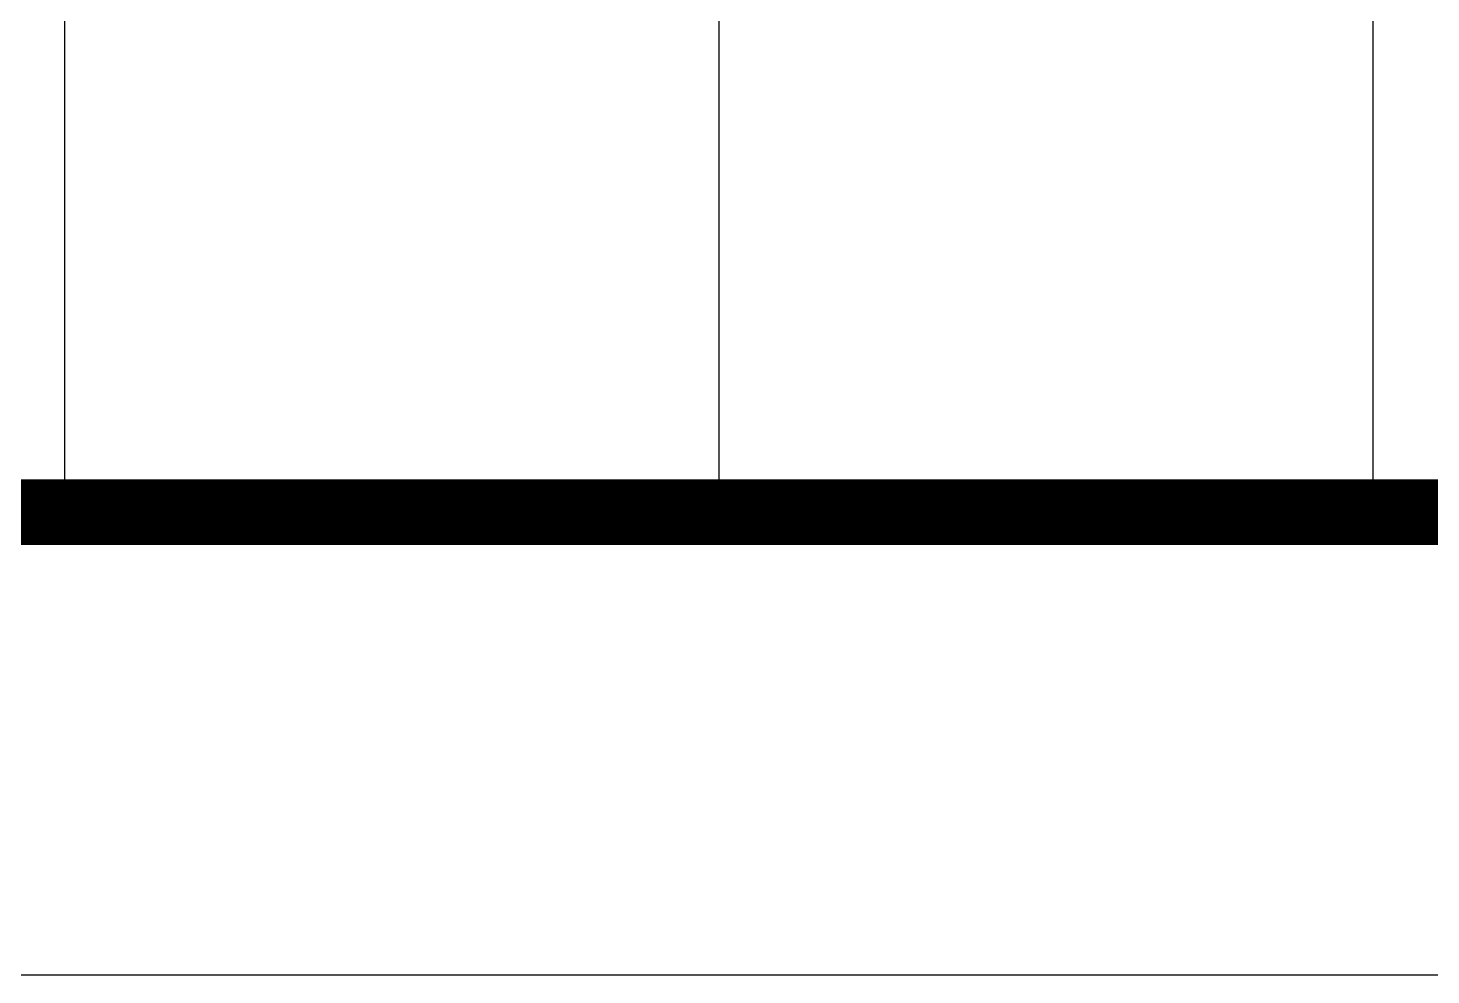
# Model space of a CAD drawing. Header units: millimetres. Extents: x 539196 to 807275, y 431843 to 1156631.
# Drawn here: x 692740 to 695773, y 515943 to 517989 of the extents above; entities that cross this region are included whole.
import ezdxf

# ---------------------------------------------------------------- set-up
doc = ezdxf.new("R2010")
doc.units = ezdxf.units.MM
doc.header["$MEASUREMENT"] = 0
doc.layers.add('PUB_TITLE', color=4, linetype='Continuous')

# ---------------------------------------------------------------- blocks, each defined once
blk = doc.blocks.new('图签11')
for p, q in [((3661955.9, -349170.3), (3668755.9, -349170.3)), ((3661955.9, -350170.3), (3668755.9, -350170.3)), ((3661955.9, -351170.3), (3668755.9, -351170.3))]:
    blk.add_line(p, q)
at = {"layer": 'PUB_TITLE', "const_width": 100}
blk.add_lwpolyline([(3661955.9, -326170.7), (3668755.9, -326170.7), (3668755.9, -366170.3), (3661955.9, -366170.3)], close=True, dxfattribs=at)

msp = doc.modelspace()

# ---------------------------------------------------------------- linework, layer by layer
at = {"layer": 'PUB_TITLE'}
msp.add_lwpolyline([(669890.4, 515943), (729290.4, 515943), (729290.4, 600043), (669890.4, 600043)], close=True, dxfattribs=at)
at = {"layer": 'PUB_TITLE', "const_width": 100}
msp.add_lwpolyline([(670890.4, 516943), (728290.4, 516943), (728290.4, 597543), (670890.4, 597543)], close=True, dxfattribs=at)

# ---------------------------------------------------------------- block references
at = {"xscale": 1.41428571427241, "yscale": 1.41428571427241, "zscale": 1.414285714285714, "rotation": 270}
msp.add_blockref('图签11', (1189474.3, 5705612.1), dxfattribs=at)

doc.saveas('drawing.dxf')
